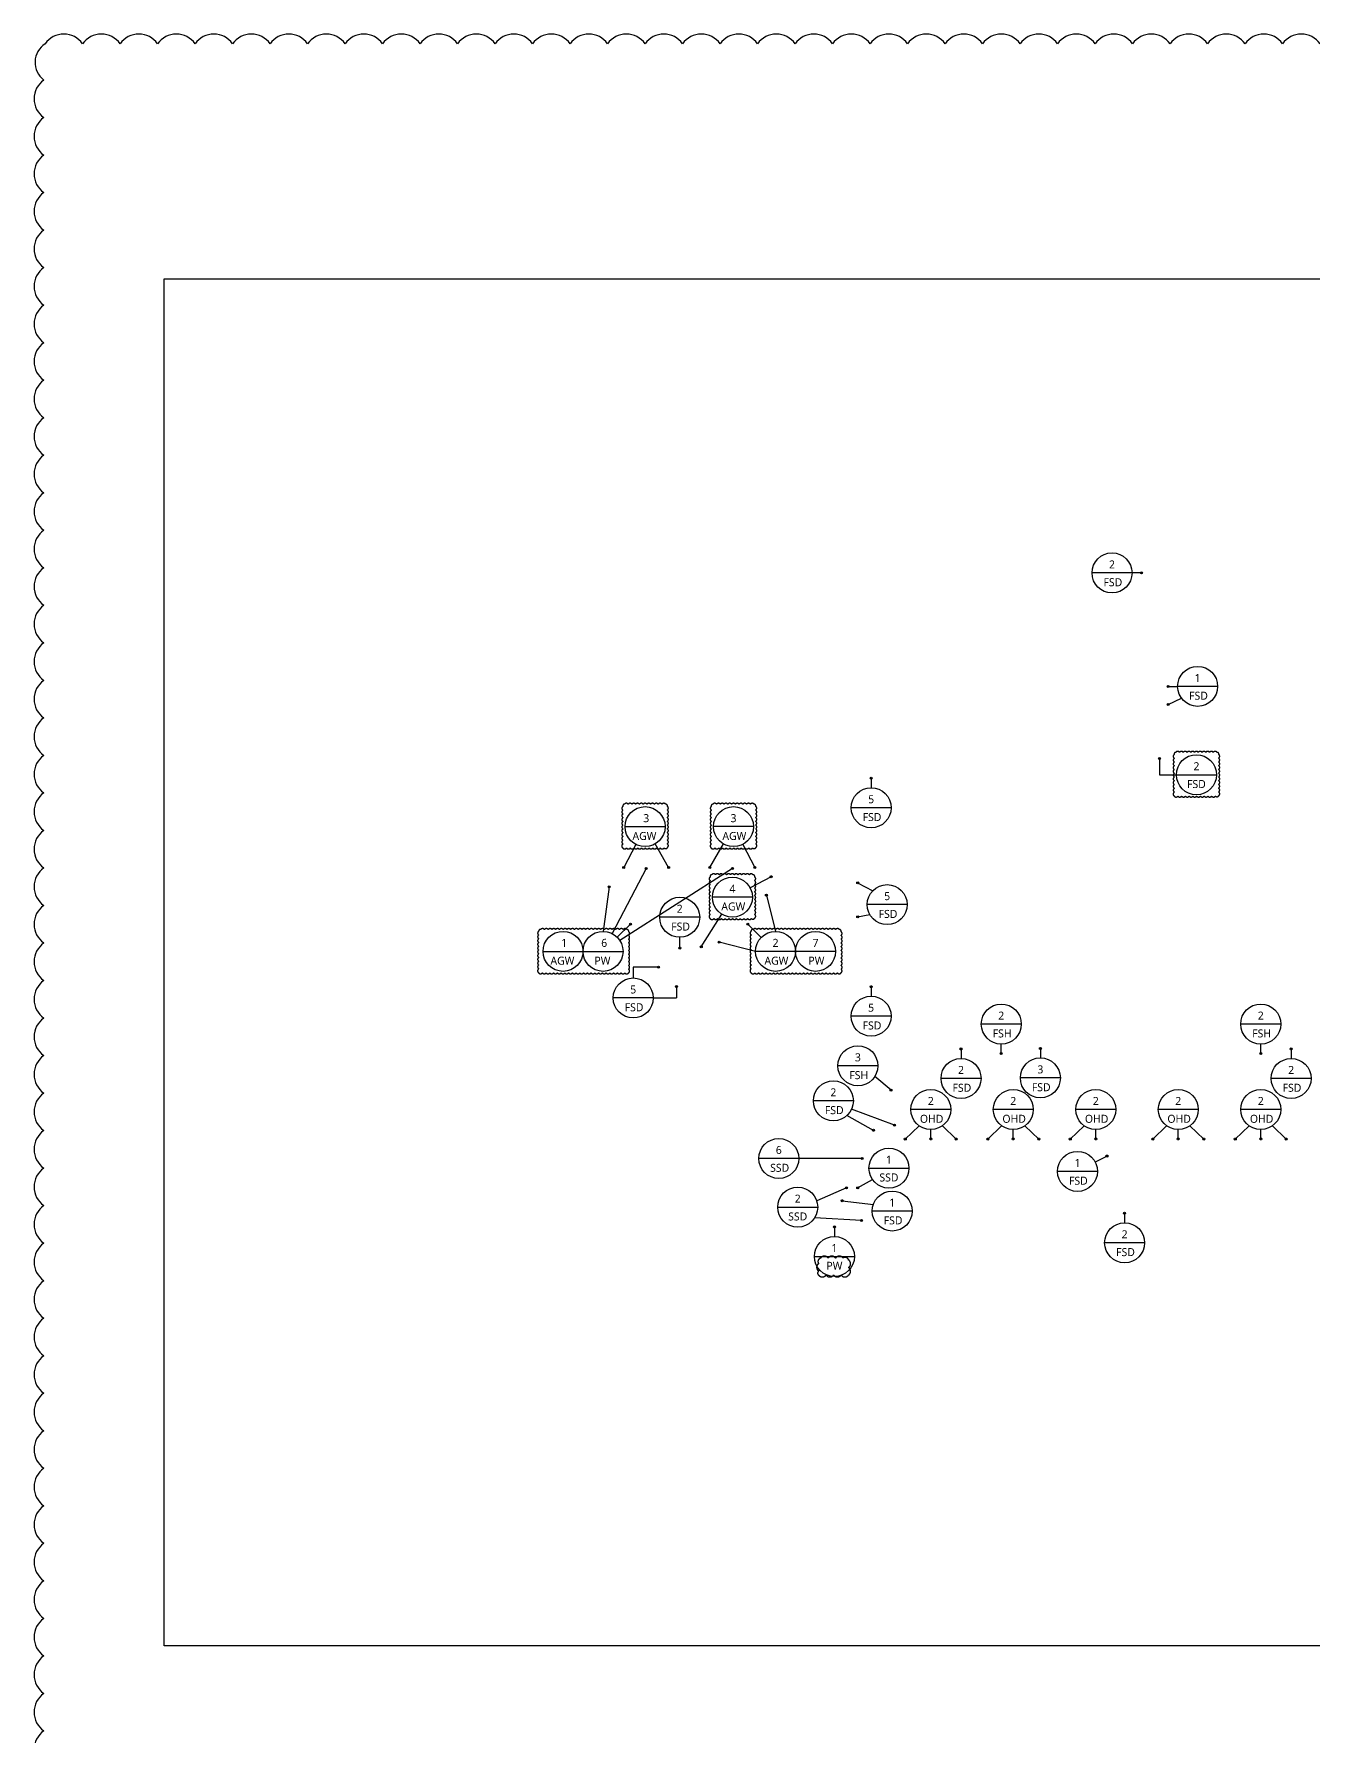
# Model space of a CAD drawing. Header units: millimetres. Extents: x -9539 to 338056, y 7443 to 2082110.
# Drawn here: x -9341 to 161324, y 1855181 to 2082110 of the extents above; entities that cross this region are included whole.
import ezdxf
from ezdxf.enums import TextEntityAlignment as Align

# ---------------------------------------------------------------- set-up
doc = ezdxf.new("R2010")
doc.units = ezdxf.units.MM
doc.header["$LTSCALE"] = 1000
doc.header["$MEASUREMENT"] = 0
doc.linetypes.add('ACAD_ISO03W100', pattern=[30, 12, -18])
doc.layers.get('0').update_dxf_attribs({"linetype": 'CONTINUOUS'})
doc.layers.get('Defpoints').update_dxf_attribs({"color": 171, "linetype": 'CONTINUOUS'})
for name, color, linetype in [('BOX', 6, 'CONTINUOUS'), ('LED', 7, 'CONTINUOUS'), ('SASAC 도면번호', 6, 'CONTINUOUS'), ('txt', 3, 'CONTINUOUS')]:
    doc.layers.add(name, color=color, linetype=linetype)
doc.layers.add('CHECK', color=30, linetype='CONTINUOUS', plot=False)
doc.layers.add('VE변경사항적용-20220616', color=10, linetype='CONTINUOUS', plot=False)
doc.styles.add('나눔바른고딕', font='NanumBarunGothic.ttf')

msp = doc.modelspace()

# ---------------------------------------------------------------- hatches: boundary and pattern name
at = {"layer": 'LED'}
h = msp.add_hatch(color=256, dxfattribs=at)
h.dxf.hatch_style = 1
edge = h.paths.add_edge_path()
edge.add_arc((138326, 2010301), 133, 0, 360)
h = msp.add_hatch(color=256, dxfattribs=at)
h.dxf.hatch_style = 1
edge = h.paths.add_edge_path()
edge.add_arc((141884, 1995181), 133, 0, 360)
h = msp.add_hatch(color=256, dxfattribs=at)
h.dxf.hatch_style = 1
edge = h.paths.add_edge_path()
edge.add_arc((141880, 1992779), 133, 0, 360)
h = msp.add_hatch(color=256, dxfattribs=at)
h.dxf.hatch_style = 1
edge = h.paths.add_edge_path()
edge.add_arc((140743, 1985568), 133, 0, 360)
h = msp.add_hatch(color=256, dxfattribs=at)
h.dxf.hatch_style = 1
edge = h.paths.add_edge_path()
edge.add_arc((102279, 1982937), 133, 0, 360)
h = msp.add_hatch(color=256, dxfattribs=at)
h.dxf.hatch_style = 1
edge = h.paths.add_edge_path()
edge.add_arc((69280, 1971041), 133, 0, 360)
h = msp.add_hatch(color=256, dxfattribs=at)
h.dxf.hatch_style = 1
edge = h.paths.add_edge_path()
edge.add_arc((72278, 1970920), 133, 0, 360)
h = msp.add_hatch(color=256, dxfattribs=at)
h.dxf.hatch_style = 1
edge = h.paths.add_edge_path()
edge.add_arc((75280, 1971041), 133, 0, 360)
h = msp.add_hatch(color=256, dxfattribs=at)
h.dxf.hatch_style = 1
edge = h.paths.add_edge_path()
edge.add_arc((80780, 1971041), 133, 0, 360)
h = msp.add_hatch(color=256, dxfattribs=at)
h.dxf.hatch_style = 1
edge = h.paths.add_edge_path()
edge.add_arc((83783, 1970920), 133, 0, 360)
h = msp.add_hatch(color=256, dxfattribs=at)
h.dxf.hatch_style = 1
edge = h.paths.add_edge_path()
edge.add_arc((86780, 1971041), 133, 0, 360)
h = msp.add_hatch(color=256, dxfattribs=at)
h.dxf.hatch_style = 1
edge = h.paths.add_edge_path()
edge.add_arc((88960, 1969822), 133, 0, 360)
h = msp.add_hatch(color=256, dxfattribs=at)
h.dxf.hatch_style = 1
edge = h.paths.add_edge_path()
edge.add_arc((67336, 1968468), 133, 0, 360)
h = msp.add_hatch(color=256, dxfattribs=at)
h.dxf.hatch_style = 1
edge = h.paths.add_edge_path()
edge.add_arc((88304, 1967374), 133, 0, 360)
h = msp.add_hatch(color=256, dxfattribs=at)
h.dxf.hatch_style = 1
edge = h.paths.add_edge_path()
edge.add_arc((100484, 1968994), 133, 0, 360)
h = msp.add_hatch(color=256, dxfattribs=at)
h.dxf.hatch_style = 1
edge = h.paths.add_edge_path()
edge.add_arc((70197, 1963488), 133, 0, 360)
h = msp.add_hatch(color=256, dxfattribs=at)
h.dxf.hatch_style = 1
edge = h.paths.add_edge_path()
edge.add_arc((85849, 1963491), 133, 0, 360)
h = msp.add_hatch(color=256, dxfattribs=at)
h.dxf.hatch_style = 1
edge = h.paths.add_edge_path()
edge.add_arc((100484, 1964463), 133, 0, 360)
h = msp.add_hatch(color=256, dxfattribs=at)
h.dxf.hatch_style = 1
edge = h.paths.add_edge_path()
edge.add_arc((82023, 1961093), 133, 0, 360)
h = msp.add_hatch(color=256, dxfattribs=at)
h.dxf.hatch_style = 1
edge = h.paths.add_edge_path()
edge.add_arc((76755, 1960314), 133, 0, 360)
h = msp.add_hatch(color=256, dxfattribs=at)
h.dxf.hatch_style = 1
edge = h.paths.add_edge_path()
edge.add_arc((79635, 1960468), 133, 0, 360)
h = msp.add_hatch(color=256, dxfattribs=at)
h.dxf.hatch_style = 1
edge = h.paths.add_edge_path()
edge.add_arc((73926, 1957763), 133, 0, 360)
h = msp.add_hatch(color=256, dxfattribs=at)
h.dxf.hatch_style = 1
edge = h.paths.add_edge_path()
edge.add_arc((76335, 1955164), 133, 0, 360)
h = msp.add_hatch(color=256, dxfattribs=at)
h.dxf.hatch_style = 1
edge = h.paths.add_edge_path()
edge.add_arc((102276, 1955162), 133, 0, 360)
h = msp.add_hatch(color=256, dxfattribs=at)
h.dxf.hatch_style = 1
edge = h.paths.add_edge_path()
edge.add_arc((124840, 1946937), 133, 0, 360)
h = msp.add_hatch(color=256, dxfattribs=at)
h.dxf.hatch_style = 1
edge = h.paths.add_edge_path()
edge.add_arc((114260, 1946862), 133, 0, 360)
h = msp.add_hatch(color=256, dxfattribs=at)
h.dxf.hatch_style = 1
edge = h.paths.add_edge_path()
edge.add_arc((119628, 1946245), 133, 0, 360)
h = msp.add_hatch(color=256, dxfattribs=at)
h.dxf.hatch_style = 1
edge = h.paths.add_edge_path()
edge.add_arc((154228, 1946245), 133, 0, 360)
h = msp.add_hatch(color=256, dxfattribs=at)
h.dxf.hatch_style = 1
edge = h.paths.add_edge_path()
edge.add_arc((158278, 1946862), 133, 0, 360)
h = msp.add_hatch(color=256, dxfattribs=at)
h.dxf.hatch_style = 1
edge = h.paths.add_edge_path()
edge.add_arc((104926, 1941368), 133, 0, 360)
h = msp.add_hatch(color=256, dxfattribs=at)
h.dxf.hatch_style = 1
edge = h.paths.add_edge_path()
edge.add_arc((102603, 1936020), 133, 0, 360)
h = msp.add_hatch(color=256, dxfattribs=at)
h.dxf.hatch_style = 1
edge = h.paths.add_edge_path()
edge.add_arc((105390, 1936720), 133, 0, 360)
h = msp.add_hatch(color=256, dxfattribs=at)
h.dxf.hatch_style = 1
edge = h.paths.add_edge_path()
edge.add_arc((106835, 1934863), 133, 0, 360)
h = msp.add_hatch(color=256, dxfattribs=at)
h.dxf.hatch_style = 1
edge = h.paths.add_edge_path()
edge.add_arc((110228, 1934866), 133, 0, 360)
h = msp.add_hatch(color=256, dxfattribs=at)
h.dxf.hatch_style = 1
edge = h.paths.add_edge_path()
edge.add_arc((113626, 1934863), 133, 0, 360)
h = msp.add_hatch(color=256, dxfattribs=at)
h.dxf.hatch_style = 1
edge = h.paths.add_edge_path()
edge.add_arc((117835, 1934863), 133, 0, 360)
h = msp.add_hatch(color=256, dxfattribs=at)
h.dxf.hatch_style = 1
edge = h.paths.add_edge_path()
edge.add_arc((121228, 1934866), 133, 0, 360)
h = msp.add_hatch(color=256, dxfattribs=at)
h.dxf.hatch_style = 1
edge = h.paths.add_edge_path()
edge.add_arc((124626, 1934863), 133, 0, 360)
h = msp.add_hatch(color=256, dxfattribs=at)
h.dxf.hatch_style = 1
edge = h.paths.add_edge_path()
edge.add_arc((128835, 1934863), 133, 0, 360)
h = msp.add_hatch(color=256, dxfattribs=at)
h.dxf.hatch_style = 1
edge = h.paths.add_edge_path()
edge.add_arc((132228, 1934866), 133, 0, 360)
h = msp.add_hatch(color=256, dxfattribs=at)
h.dxf.hatch_style = 1
edge = h.paths.add_edge_path()
edge.add_arc((139835, 1934863), 133, 0, 360)
h = msp.add_hatch(color=256, dxfattribs=at)
h.dxf.hatch_style = 1
edge = h.paths.add_edge_path()
edge.add_arc((143228, 1934866), 133, 0, 360)
h = msp.add_hatch(color=256, dxfattribs=at)
h.dxf.hatch_style = 1
edge = h.paths.add_edge_path()
edge.add_arc((146626, 1934863), 133, 0, 360)
h = msp.add_hatch(color=256, dxfattribs=at)
h.dxf.hatch_style = 1
edge = h.paths.add_edge_path()
edge.add_arc((150835, 1934863), 133, 0, 360)
h = msp.add_hatch(color=256, dxfattribs=at)
h.dxf.hatch_style = 1
edge = h.paths.add_edge_path()
edge.add_arc((154228, 1934866), 133, 0, 360)
h = msp.add_hatch(color=256, dxfattribs=at)
h.dxf.hatch_style = 1
edge = h.paths.add_edge_path()
edge.add_arc((157626, 1934863), 133, 0, 360)
h = msp.add_hatch(color=256, dxfattribs=at)
h.dxf.hatch_style = 1
edge = h.paths.add_edge_path()
edge.add_arc((101078, 1932270), 133, 0, 360)
h = msp.add_hatch(color=256, dxfattribs=at)
h.dxf.hatch_style = 1
edge = h.paths.add_edge_path()
edge.add_arc((133726, 1932593), 133, 0, 360)
h = msp.add_hatch(color=256, dxfattribs=at)
h.dxf.hatch_style = 1
edge = h.paths.add_edge_path()
edge.add_arc((98429, 1926643), 133, 0, 360)
h = msp.add_hatch(color=256, dxfattribs=at)
h.dxf.hatch_style = 1
edge = h.paths.add_edge_path()
edge.add_arc((98979, 1928339), 133, 0, 360)
h = msp.add_hatch(color=256, dxfattribs=at)
h.dxf.hatch_style = 1
edge = h.paths.add_edge_path()
edge.add_arc((100484, 1928339), 133, 0, 360)
h = msp.add_hatch(color=256, dxfattribs=at)
h.dxf.hatch_style = 1
edge = h.paths.add_edge_path()
edge.add_arc((136078, 1924962), 133, 0, 360)
h = msp.add_hatch(color=256, dxfattribs=at)
h.dxf.hatch_style = 1
edge = h.paths.add_edge_path()
edge.add_arc((97383, 1923137), 133, 0, 360)
h = msp.add_hatch(color=256, dxfattribs=at)
h.dxf.hatch_style = 1
edge = h.paths.add_edge_path()
edge.add_arc((101009, 1924014), 133, 0, 360)
at = {"layer": 'SASAC 도면번호', "ltscale": 10000}
h = msp.add_hatch(dxfattribs=at)
h.set_pattern_fill('ANSI31', color=256)
h.set_pattern_definition([(45, (0, 0), (-0.088388347648, 0.088388347648), [])])
edge = h.paths.add_edge_path()
edge.add_line((92196, 1959866), (86863, 1959866))

# ---------------------------------------------------------------- linework, layer by layer
at = {"ltscale": 10000}
msp.add_line((70197, 1963488), (68428, 1961740), dxfattribs=at)
at = {"layer": 'BOX'}
for p, q in [((137063, 2010299), (131729, 2010299)), ((148481, 1995179), (143147, 1995179)), ((142987, 1983405), (148321, 1983405)), ((104948, 1979007), (99614, 1979007)), ((69469, 1976489), (74802, 1976489)), ((86592, 1976489), (81258, 1976489)), ((86447, 1967089), (81113, 1967089)), ((107081, 1966096), (101747, 1966096)), ((79419, 1964412), (74085, 1964412)), ((58531, 1959866), (63864, 1959866)), ((63864, 1959866), (69197, 1959866)), ((92196, 1959866), (86863, 1959866)), ((97530, 1959866), (92196, 1959866)), ((73222, 1953657), (67888, 1953657)), ((104945, 1951232), (99612, 1951232)), ((122297, 1950175), (116963, 1950175)), ((156897, 1950175), (151563, 1950175)), ((103178, 1944616), (97845, 1944616)), ((116929, 1942932), (111596, 1942932)), ((127509, 1943007), (122175, 1943007)), ((160947, 1942932), (155613, 1942932)), ((99909, 1939950), (94576, 1939950)), ((112897, 1938796), (107563, 1938796)), ((123897, 1938796), (118563, 1938796)), ((134897, 1938796), (129563, 1938796)), ((145897, 1938796), (140563, 1938796)), ((156897, 1938796), (151563, 1938796)), ((92633, 1932266), (87299, 1932266)), ((101988, 1930979), (107321, 1930979)), ((132463, 1930546), (127129, 1930546)), ((89821, 1925782), (95154, 1925782)), ((107756, 1925261), (102422, 1925261)), ((138747, 1921032), (133413, 1921032)), ((94713, 1919207), (100047, 1919207))]:
    msp.add_line(p, q, dxfattribs=at)
for centre in [(134396, 2010299), (145814, 1995179), (145654, 1983405), (102281, 1979007), (72135, 1976489), (83925, 1976489), (83780, 1967089), (104414, 1966096), (76752, 1964412), (61197, 1959866), (66531, 1959866), (89530, 1959866), (94863, 1959866), (70555, 1953657), (102278, 1951232), (119630, 1950175), (154230, 1950175), (100511, 1944616), (114263, 1942932), (124842, 1943007), (158280, 1942932), (97242, 1939950), (110230, 1938796), (121230, 1938796), (132230, 1938796), (143230, 1938796), (154230, 1938796), (89966, 1932266), (104654, 1930979), (129796, 1930546), (92488, 1925782), (105089, 1925261), (136080, 1921032), (97380, 1919207)]:
    msp.add_circle(centre, 2667, dxfattribs=at)
at = {"layer": 'CHECK'}
msp.add_lwpolyline([(162136, 2080808, 0.5205671), (157136, 2080808, 0.5205671), (152136, 2080808, 0.5205671), (147136, 2080808, 0.5205671), (142136, 2080808, 0.5205671), (137136, 2080808, 0.5205671), (132136, 2080808, 0.5205671), (127136, 2080808, 0.5205671), (122136, 2080808, 0.5205671), (117136, 2080808, 0.5205671), (112136, 2080808, 0.5205671), (107136, 2080808, 0.5205671), (102136, 2080808, 0.5205671), (97136, 2080808, 0.5205671), (92136, 2080808, 0.5205671), (87136, 2080808, 0.5205671), (82136, 2080808, 0.5205671), (77136, 2080808, 0.5205671), (72136, 2080808, 0.5205671), (67136, 2080808, 0.5205671), (62136, 2080808, 0.5205671), (57136, 2080808, 0.5205671), (52136, 2080808, 0.5205671), (47136, 2080808, 0.5205671), (42136, 2080808, 0.5205671), (37136, 2080808, 0.5205671), (32136, 2080808, 0.5205671), (27136, 2080808, 0.5205671), (22136, 2080808, 0.5205671), (17136, 2080808, 0.5205671), (12136, 2080808, 0.5205671), (7136, 2080808, 0.5205671), (2136, 2080808, 0.5205671), (-2864, 2080808, 0.5205671), (-7864, 2080808, 0.5205671), (-8039, 2075983, 0.5205671), (-8039, 2070983, 0.5205671), (-8039, 2065983, 0.5205671), (-8039, 2060983, 0.5205671), (-8039, 2055983, 0.5205671), (-8039, 2050983, 0.5205671), (-8039, 2045983, 0.5205671), (-8039, 2040983, 0.5205671), (-8039, 2035983, 0.5205671), (-8039, 2030983, 0.5205671), (-8039, 2025983, 0.5205671), (-8039, 2020983, 0.5205671), (-8039, 2015983, 0.5205671), (-8039, 2010983, 0.5205671), (-8039, 2005983, 0.5205671), (-8039, 2000983, 0.5205671), (-8039, 1995983, 0.5205671), (-8039, 1990983, 0.5205671), (-8039, 1985983, 0.5205671), (-8039, 1980983, 0.5205671), (-8039, 1975983, 0.5205671), (-8039, 1970983, 0.5205671), (-8039, 1965983, 0.5205671), (-8039, 1960983, 0.5205671), (-8039, 1955983, 0.5205671), (-8039, 1950983, 0.5205671), (-8039, 1945983, 0.5205671), (-8039, 1940983, 0.5205671), (-8039, 1935983, 0.5205671), (-8039, 1930983, 0.5205671), (-8039, 1925983, 0.5205671), (-8039, 1920983, 0.5205671), (-8039, 1915983, 0.5205671), (-8039, 1910983, 0.5205671), (-8039, 1905983, 0.5205671), (-8039, 1900983, 0.5205671), (-8039, 1895983, 0.5205671), (-8039, 1890983, 0.5205671), (-8039, 1885983, 0.5205671), (-8039, 1880983, 0.5205671), (-8039, 1875983, 0.5205671), (-8039, 1870983, 0.5205671), (-8039, 1865983, 0.5205671), (-8039, 1860983, 0.5205671), (-8039, 1855983, 0.5205671), (-8039, 1850983, 0.5205671)], format="xyb", dxfattribs=at)
at = {"layer": 'Defpoints', "ltscale": 10000}
msp.add_lwpolyline([(8000, 2049471), (292000, 2049471), (292000, 1867329), (8000, 1867329)], close=True, dxfattribs=at)
at = {"layer": 'LED'}
for p, q in [((70897, 1974127), (69280, 1971041)), ((75280, 1971041), (73468, 1974180)), ((80780, 1971041), (82592, 1974180)), ((85163, 1974127), (86780, 1971041)), ((72280, 1970916), (67762, 1962232)), ((83780, 1970916), (68776, 1961304)), ((88960, 1969822), (86139, 1968333)), ((67336, 1968468), (66531, 1962533)), ((88304, 1967374), (89530, 1962533)), ((79635, 1960468), (82365, 1964829)), ((86863, 1959866), (82023, 1961093)), ((76331, 1955166), (76331, 1953657)), ((73222, 1953657), (76331, 1953657))]:
    msp.add_line(p, q, dxfattribs=at)
for points in [[(138330, 2010299), (137063, 2010299)], [(141880, 1995179), (143147, 1995179)], [(141876, 1992776), (143649, 1993622)], [(140748, 1985566), (140742, 1983405), (142987, 1983405)], [(102281, 1982941), (102281, 1981674)], [(100480, 1968992), (102483, 1967936)], [(85847, 1963487), (87628, 1961736)], [(100480, 1964465), (102083, 1964801)], [(76752, 1960310), (76752, 1961746)], [(73930, 1957765), (70555, 1957765), (70555, 1956324)], [(102278, 1955166), (102278, 1953899)], [(119630, 1946241), (119630, 1947508)], [(154230, 1946241), (154230, 1947508)], [(114263, 1946866), (114263, 1945599)], [(124842, 1946941), (124842, 1945674)], [(158280, 1946866), (158280, 1945599)], [(104930, 1941366), (102774, 1943204)], [(102605, 1936016), (99050, 1937990)], [(105393, 1936716), (99669, 1938845)], [(106830, 1934862), (108674, 1936631)], [(110230, 1934862), (110230, 1936129)], [(113630, 1934862), (111787, 1936631)], [(117830, 1934862), (119674, 1936631)], [(121230, 1934862), (121230, 1936129)], [(124630, 1934862), (122787, 1936631)], [(128830, 1934862), (130674, 1936631)], [(132230, 1934862), (132230, 1936129)], [(139830, 1934862), (141674, 1936631)], [(143230, 1934862), (143230, 1936129)], [(146630, 1934862), (144787, 1936631)], [(150830, 1934862), (152674, 1936631)], [(154230, 1934862), (154230, 1936129)], [(157630, 1934862), (155787, 1936631)], [(101080, 1932266), (92633, 1932266)], [(133730, 1932591), (132157, 1931786)], [(100480, 1928341), (102461, 1929462)], [(98975, 1928341), (95016, 1926630)], [(98425, 1926641), (102575, 1926149)], [(136080, 1924966), (136080, 1923699)], [(101005, 1924016), (94733, 1924343)], [(97380, 1923141), (97380, 1921874)]]:
    msp.add_lwpolyline(points, dxfattribs=at)
for centre in [(138326, 2010301), (141884, 1995181), (141880, 1992779), (140743, 1985568), (102279, 1982937), (69280, 1971041), (72278, 1970920), (75280, 1971041), (80780, 1971041), (83783, 1970920), (86780, 1971041), (88960, 1969822), (67336, 1968468), (88304, 1967374), (100484, 1968994), (70197, 1963488), (85849, 1963491), (100484, 1964463), (82023, 1961093), (76755, 1960314), (79635, 1960468), (73926, 1957763), (76335, 1955164), (102276, 1955162), (124840, 1946937), (114260, 1946862), (119628, 1946245), (154228, 1946245), (158278, 1946862), (104926, 1941368), (102603, 1936020), (105390, 1936720), (106835, 1934863), (110228, 1934866), (113626, 1934863), (117835, 1934863), (121228, 1934866), (124626, 1934863), (128835, 1934863), (132228, 1934866), (139835, 1934863), (143228, 1934866), (146626, 1934863), (150835, 1934863), (154228, 1934866), (157626, 1934863), (101078, 1932270), (133726, 1932593), (98429, 1926643), (98979, 1928339), (100484, 1928339), (136078, 1924962), (97383, 1923137), (101009, 1924014)]:
    msp.add_circle(centre, 133, dxfattribs=at)
at = {"layer": 'VE변경사항적용-20220616', "linetype": 'ACAD_ISO03W100'}
for points in [[(142685, 1980561, 0.5205671), (143185, 1980561, 0.5205671), (143685, 1980561, 0.5205671), (144185, 1980561, 0.5205671), (144685, 1980561, 0.5205671), (145185, 1980561, 0.5205671), (145685, 1980561, 0.5205671), (146185, 1980561, 0.5205671), (146685, 1980561, 0.5205671), (147185, 1980561, 0.5205671), (147685, 1980561, 0.5205671), (148185, 1980561, 0.5205671), (148630, 1980616, 0.5205671), (148630, 1981116, 0.5205671), (148630, 1981616, 0.5205671), (148630, 1982116, 0.5205671), (148630, 1982616, 0.5205671), (148630, 1983116, 0.5205671), (148630, 1983616, 0.5205671), (148630, 1984116, 0.5205671), (148630, 1984616, 0.5205671), (148630, 1985116, 0.5205671), (148630, 1985616, 0.5205671), (148630, 1986116, 0.5205671), (148399, 1986385, 0.5205671), (147899, 1986385, 0.5205671), (147399, 1986385, 0.5205671), (146899, 1986385, 0.5205671), (146399, 1986385, 0.5205671), (145899, 1986385, 0.5205671), (145399, 1986385, 0.5205671), (144899, 1986385, 0.5205671), (144399, 1986385, 0.5205671), (143899, 1986385, 0.5205671), (143399, 1986385, 0.5205671), (142899, 1986385, 0.5205671), (142685, 1986100, 0.5205671), (142685, 1985600, 0.5205671), (142685, 1985100, 0.5205671), (142685, 1984600, 0.5205671), (142685, 1984100, 0.5205671), (142685, 1983600, 0.5205671), (142685, 1983100, 0.5205671), (142685, 1982600, 0.5205671), (142685, 1982100, 0.5205671), (142685, 1981600, 0.5205671), (142685, 1981100, 0.5205671)], [(69167, 1973645, 0.5205671), (69667, 1973645, 0.5205671), (70167, 1973645, 0.5205671), (70667, 1973645, 0.5205671), (71167, 1973645, 0.5205671), (71667, 1973645, 0.5205671), (72167, 1973645, 0.5205671), (72667, 1973645, 0.5205671), (73167, 1973645, 0.5205671), (73667, 1973645, 0.5205671), (74167, 1973645, 0.5205671), (74667, 1973645, 0.5205671), (75111, 1973700, 0.5205671), (75111, 1974200, 0.5205671), (75111, 1974700, 0.5205671), (75111, 1975200, 0.5205671), (75111, 1975700, 0.5205671), (75111, 1976200, 0.5205671), (75111, 1976700, 0.5205671), (75111, 1977200, 0.5205671), (75111, 1977700, 0.5205671), (75111, 1978200, 0.5205671), (75111, 1978700, 0.5205671), (75111, 1979200, 0.5205671), (74881, 1979470, 0.5205671), (74381, 1979470, 0.5205671), (73881, 1979470, 0.5205671), (73381, 1979470, 0.5205671), (72881, 1979470, 0.5205671), (72381, 1979470, 0.5205671), (71881, 1979470, 0.5205671), (71381, 1979470, 0.5205671), (70881, 1979470, 0.5205671), (70381, 1979470, 0.5205671), (69881, 1979470, 0.5205671), (69381, 1979470, 0.5205671), (69167, 1979184, 0.5205671), (69167, 1978684, 0.5205671), (69167, 1978184, 0.5205671), (69167, 1977684, 0.5205671), (69167, 1977184, 0.5205671), (69167, 1976684, 0.5205671), (69167, 1976184, 0.5205671), (69167, 1975684, 0.5205671), (69167, 1975184, 0.5205671), (69167, 1974684, 0.5205671), (69167, 1974184, 0.5205671)], [(80956, 1973645, 0.5205671), (81456, 1973645, 0.5205671), (81956, 1973645, 0.5205671), (82456, 1973645, 0.5205671), (82956, 1973645, 0.5205671), (83456, 1973645, 0.5205671), (83956, 1973645, 0.5205671), (84456, 1973645, 0.5205671), (84956, 1973645, 0.5205671), (85456, 1973645, 0.5205671), (85956, 1973645, 0.5205671), (86456, 1973645, 0.5205671), (86901, 1973700, 0.5205671), (86901, 1974200, 0.5205671), (86901, 1974700, 0.5205671), (86901, 1975200, 0.5205671), (86901, 1975700, 0.5205671), (86901, 1976200, 0.5205671), (86901, 1976700, 0.5205671), (86901, 1977200, 0.5205671), (86901, 1977700, 0.5205671), (86901, 1978200, 0.5205671), (86901, 1978700, 0.5205671), (86901, 1979200, 0.5205671), (86670, 1979470, 0.5205671), (86170, 1979470, 0.5205671), (85670, 1979470, 0.5205671), (85170, 1979470, 0.5205671), (84670, 1979470, 0.5205671), (84170, 1979470, 0.5205671), (83670, 1979470, 0.5205671), (83170, 1979470, 0.5205671), (82670, 1979470, 0.5205671), (82170, 1979470, 0.5205671), (81670, 1979470, 0.5205671), (81170, 1979470, 0.5205671), (80956, 1979184, 0.5205671), (80956, 1978684, 0.5205671), (80956, 1978184, 0.5205671), (80956, 1977684, 0.5205671), (80956, 1977184, 0.5205671), (80956, 1976684, 0.5205671), (80956, 1976184, 0.5205671), (80956, 1975684, 0.5205671), (80956, 1975184, 0.5205671), (80956, 1974684, 0.5205671), (80956, 1974184, 0.5205671)], [(80811, 1964245, 0.5205671), (81311, 1964245, 0.5205671), (81811, 1964245, 0.5205671), (82311, 1964245, 0.5205671), (82811, 1964245, 0.5205671), (83311, 1964245, 0.5205671), (83811, 1964245, 0.5205671), (84311, 1964245, 0.5205671), (84811, 1964245, 0.5205671), (85311, 1964245, 0.5205671), (85811, 1964245, 0.5205671), (86311, 1964245, 0.5205671), (86756, 1964300, 0.5205671), (86756, 1964800, 0.5205671), (86756, 1965300, 0.5205671), (86756, 1965800, 0.5205671), (86756, 1966300, 0.5205671), (86756, 1966800, 0.5205671), (86756, 1967300, 0.5205671), (86756, 1967800, 0.5205671), (86756, 1968300, 0.5205671), (86756, 1968800, 0.5205671), (86756, 1969300, 0.5205671), (86756, 1969800, 0.5205671), (86526, 1970069, 0.5205671), (86026, 1970069, 0.5205671), (85526, 1970069, 0.5205671), (85026, 1970069, 0.5205671), (84526, 1970069, 0.5205671), (84026, 1970069, 0.5205671), (83526, 1970069, 0.5205671), (83026, 1970069, 0.5205671), (82526, 1970069, 0.5205671), (82026, 1970069, 0.5205671), (81526, 1970069, 0.5205671), (81026, 1970069, 0.5205671), (80811, 1969784, 0.5205671), (80811, 1969284, 0.5205671), (80811, 1968784, 0.5205671), (80811, 1968284, 0.5205671), (80811, 1967784, 0.5205671), (80811, 1967284, 0.5205671), (80811, 1966784, 0.5205671), (80811, 1966284, 0.5205671), (80811, 1965784, 0.5205671), (80811, 1965284, 0.5205671), (80811, 1964784, 0.5205671)], [(57938, 1957006, 0.5205671), (58438, 1957006, 0.5205671), (58938, 1957006, 0.5205671), (59438, 1957006, 0.5205671), (59938, 1957006, 0.5205671), (60438, 1957006, 0.5205671), (60938, 1957006, 0.5205671), (61438, 1957006, 0.5205671), (61938, 1957006, 0.5205671), (62438, 1957006, 0.5205671), (62938, 1957006, 0.5205671), (63438, 1957006, 0.5205671), (63938, 1957006, 0.5205671), (64438, 1957006, 0.5205671), (64938, 1957006, 0.5205671), (65438, 1957006, 0.5205671), (65938, 1957006, 0.5205671), (66438, 1957006, 0.5205671), (66938, 1957006, 0.5205671), (67438, 1957006, 0.5205671), (67938, 1957006, 0.5205671), (68438, 1957006, 0.5205671), (68938, 1957006, 0.5205671), (69438, 1957006, 0.5205671), (69938, 1957006, 0.5205671), (69947, 1957498, 0.5205671), (69947, 1957998, 0.5205671), (69947, 1958498, 0.5205671), (69947, 1958998, 0.5205671), (69947, 1959498, 0.5205671), (69947, 1959998, 0.5205671), (69947, 1960498, 0.5205671), (69947, 1960998, 0.5205671), (69947, 1961498, 0.5205671), (69947, 1961998, 0.5205671), (69947, 1962498, 0.5205671), (69718, 1962769, 0.5205671), (69218, 1962769, 0.5205671), (68718, 1962769, 0.5205671), (68218, 1962769, 0.5205671), (67718, 1962769, 0.5205671), (67218, 1962769, 0.5205671), (66718, 1962769, 0.5205671), (66218, 1962769, 0.5205671), (65718, 1962769, 0.5205671), (65218, 1962769, 0.5205671), (64718, 1962769, 0.5205671), (64218, 1962769, 0.5205671), (63718, 1962769, 0.5205671), (63218, 1962769, 0.5205671), (62718, 1962769, 0.5205671), (62218, 1962769, 0.5205671), (61718, 1962769, 0.5205671), (61218, 1962769, 0.5205671), (60718, 1962769, 0.5205671), (60218, 1962769, 0.5205671), (59718, 1962769, 0.5205671), (59218, 1962769, 0.5205671), (58718, 1962769, 0.5205671), (58218, 1962769, 0.5205671), (57938, 1962549, 0.5205671), (57938, 1962049, 0.5205671), (57938, 1961549, 0.5205671), (57938, 1961049, 0.5205671), (57938, 1960549, 0.5205671), (57938, 1960049, 0.5205671), (57938, 1959549, 0.5205671), (57938, 1959049, 0.5205671), (57938, 1958549, 0.5205671), (57938, 1958049, 0.5205671), (57938, 1957549, 0.5205671)], [(86271, 1957006, 0.5205671), (86771, 1957006, 0.5205671), (87271, 1957006, 0.5205671), (87771, 1957006, 0.5205671), (88271, 1957006, 0.5205671), (88771, 1957006, 0.5205671), (89271, 1957006, 0.5205671), (89771, 1957006, 0.5205671), (90271, 1957006, 0.5205671), (90771, 1957006, 0.5205671), (91271, 1957006, 0.5205671), (91771, 1957006, 0.5205671), (92271, 1957006, 0.5205671), (92771, 1957006, 0.5205671), (93271, 1957006, 0.5205671), (93771, 1957006, 0.5205671), (94271, 1957006, 0.5205671), (94771, 1957006, 0.5205671), (95271, 1957006, 0.5205671), (95771, 1957006, 0.5205671), (96271, 1957006, 0.5205671), (96771, 1957006, 0.5205671), (97271, 1957006, 0.5205671), (97771, 1957006, 0.5205671), (98271, 1957006, 0.5205671), (98279, 1957498, 0.5205671), (98279, 1957998, 0.5205671), (98279, 1958498, 0.5205671), (98279, 1958998, 0.5205671), (98279, 1959498, 0.5205671), (98279, 1959998, 0.5205671), (98279, 1960498, 0.5205671), (98279, 1960998, 0.5205671), (98279, 1961498, 0.5205671), (98279, 1961998, 0.5205671), (98279, 1962498, 0.5205671), (98050, 1962769, 0.5205671), (97550, 1962769, 0.5205671), (97050, 1962769, 0.5205671), (96550, 1962769, 0.5205671), (96050, 1962769, 0.5205671), (95550, 1962769, 0.5205671), (95050, 1962769, 0.5205671), (94550, 1962769, 0.5205671), (94050, 1962769, 0.5205671), (93550, 1962769, 0.5205671), (93050, 1962769, 0.5205671), (92550, 1962769, 0.5205671), (92050, 1962769, 0.5205671), (91550, 1962769, 0.5205671), (91050, 1962769, 0.5205671), (90550, 1962769, 0.5205671), (90050, 1962769, 0.5205671), (89550, 1962769, 0.5205671), (89050, 1962769, 0.5205671), (88550, 1962769, 0.5205671), (88050, 1962769, 0.5205671), (87550, 1962769, 0.5205671), (87050, 1962769, 0.5205671), (86550, 1962769, 0.5205671), (86271, 1962549, 0.5205671), (86271, 1962049, 0.5205671), (86271, 1961549, 0.5205671), (86271, 1961049, 0.5205671), (86271, 1960549, 0.5205671), (86271, 1960049, 0.5205671), (86271, 1959549, 0.5205671), (86271, 1959049, 0.5205671), (86271, 1958549, 0.5205671), (86271, 1958049, 0.5205671), (86271, 1957549, 0.5205671)], [(95272, 1916741, 0.5205671), (96272, 1916741, 0.5205671), (97272, 1916741, 0.5205671), (98272, 1916741, 0.5205671), (99272, 1916741, 0.5205671), (99280, 1917733, 0.5205671), (99280, 1918733, 0.5205671), (98540, 1918993, 0.5205671), (97540, 1918993, 0.5205671), (96540, 1918993, 0.5205671), (95540, 1918993, 0.5205671), (95272, 1918261, 0.5205671), (95272, 1917261, 0.5205671)]]:
    msp.add_lwpolyline(points, format="xyb", close=True, dxfattribs=at)

# ---------------------------------------------------------------- texts
at = {"layer": 'txt', "style": '나눔바른고딕'}
for s, height, p in [('2', 1067, (134396, 2011432)), ('FSD', 1066.7, (134513, 2009058)), ('1', 1067, (145814, 1996312)), ('FSD', 1066.7, (145930, 1993938)), ('2', 1067, (145654, 1984538)), ('FSD', 1066.7, (145654, 1982164)), ('5', 1067, (102281, 1980140)), ('3', 1067, (72289, 1977623)), ('3', 1067, (83925, 1977623)), ('FSD', 1066.7, (102397, 1977766)), ('AGW', 1066.7, (72051, 1975248)), ('AGW', 1066.7, (84041, 1975248)), ('4', 1067, (83780, 1968222)), ('5', 1067, (104414, 1967230)), ('2', 1067, (76752, 1965546)), ('AGW', 1066.7, (83896, 1965848)), ('FSD', 1066.7, (104530, 1964856)), ('FSD', 1066.7, (76869, 1963172)), ('1', 1067, (61351, 1960999)), ('6', 1067, (66685, 1960999)), ('2', 1067, (89530, 1960999)), ('7', 1067, (94863, 1960999)), ('AGW', 1066.7, (61113, 1958625)), ('PW', 1066.7, (66447, 1958625)), ('AGW', 1066.7, (89646, 1958625)), ('PW', 1066.7, (94979, 1958625)), ('5', 1067, (70555, 1954791)), ('FSD', 1066.7, (70671, 1952417)), ('5', 1067, (102278, 1952366)), ('2', 1067, (119630, 1951308)), ('2', 1067, (154230, 1951308)), ('FSD', 1066.7, (102395, 1949991)), ('FSH', 1066.7, (119746, 1948934)), ('FSH', 1066.7, (154346, 1948934)), ('3', 1067, (100511, 1945749)), ('FSH', 1066.7, (100628, 1943375)), ('2', 1067, (114263, 1944065)), ('3', 1067, (124842, 1944140)), ('2', 1067, (158280, 1944065)), ('2', 1067, (97242, 1941083)), ('2', 1067, (110230, 1939929)), ('FSD', 1066.7, (114379, 1941691)), ('2', 1067, (121230, 1939929)), ('FSD', 1066.7, (124958, 1941766)), ('2', 1067, (132230, 1939929)), ('2', 1067, (143230, 1939929)), ('2', 1067, (154230, 1939929)), ('FSD', 1066.7, (158396, 1941691)), ('FSD', 1066.7, (97359, 1938709)), ('OHD', 1066.7, (110346, 1937555)), ('OHD', 1066.7, (121346, 1937555)), ('OHD', 1066.7, (132346, 1937555)), ('OHD', 1066.7, (143346, 1937555)), ('OHD', 1066.7, (154346, 1937555)), ('6', 1067, (89966, 1933399)), ('SSD', 1066.7, (90082, 1931025)), ('1', 1067, (104654, 1932112)), ('1', 1067, (129796, 1931679)), ('SSD', 1066.7, (104654, 1929738)), ('FSD', 1066.7, (129913, 1929305)), ('2', 1067, (92488, 1926916)), ('1', 1067, (105089, 1926394)), ('SSD', 1066.7, (92488, 1924542)), ('FSD', 1066.7, (105205, 1924020)), ('2', 1067, (136080, 1922165)), ('1', 1067, (97380, 1920340)), ('FSD', 1066.7, (136196, 1919791)), ('PW', 1066.7, (97380, 1917966))]:
    msp.add_text(s, height=height, dxfattribs=at).set_placement(p, align=Align.MIDDLE_CENTER)

doc.saveas('drawing.dxf')
